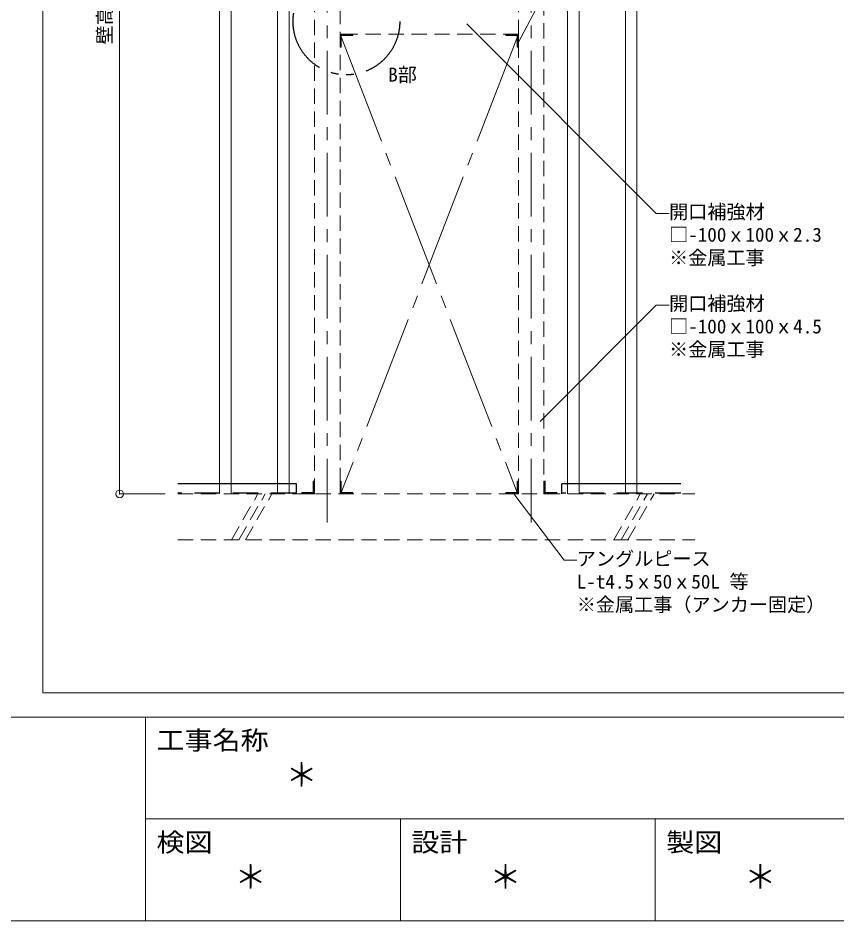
# Model space of a CAD drawing. Units: millimetres on the paper, enlarged 120 times, with parts at other scales. Extents: x -23400 to 38824, y -71984 to 16500.
# Drawn here: x 0 to 7712, y -16500 to -8000 of the extents above; entities that cross this region are included whole.
import ezdxf
from ezdxf.enums import TextEntityAlignment as Align

# ---------------------------------------------------------------- set-up
doc = ezdxf.new("R2010")
doc.units = ezdxf.units.MM
doc.header["$LTSCALE"] = 120
doc.header["$PDMODE"] = 32
doc.header["$PDSIZE"] = 72
for name, pattern in [('CHAIN1', [8, 5, -1, 1, -1]), ('CHAIN2', [12, 9, -1, 1, -1]), ('DASHED1', [1.8, 1.2, -0.6]), ('DASHED2', [3, 2, -1]), ('DOUBLE_CHAIN1', [8.8, 5, -1, 0.6, -0.6, 0.6, -1])]:
    doc.linetypes.add(name, pattern=pattern)
for name, color, linetype, lineweight in [('8-0_中心線', 4, 'CHAIN1', 9), ('8-2_SQバー', 3, 'Continuous', 18), ('8-3_ランナー', 2, 'Continuous', 25), ('8-4_補強材', 4, 'DASHED1', 9), ('8-5_寸法', 7, 'Continuous', 9), ('8-6_文字・矢印', 7, 'Continuous', 18), ('8-9_躯体他', 4, 'DASHED1', 9), ('8-B_補強金具・金具・その他', 3, 'DASHED1', 18), ('8-C_ビス・アンカーボルト・強調図形', 2, 'DOUBLE_CHAIN1', 25), ('8-E_補助線', 7, 'CHAIN2', 18), ('F-3_ランナー', 4, 'Continuous', 9)]:
    doc.layers.add(name, color=color, linetype=linetype, lineweight=lineweight)
doc.layers.add('F-6_文字・矢印', color=7, linetype='Continuous')
doc.styles.add('ＭＳ ゴシック', font='')
doc.styles.get('ＭＳ ゴシック').set_extended_font_data('MS Gothic')

msp = doc.modelspace()

# ---------------------------------------------------------------- linework, layer by layer
at = {"layer": '8-0_中心線'}
for p, q in [((2912.3, -12748.5), (2912.3, -2045.3)), ((4832.3, -12748.5), (4832.3, -2045.3))]:
    msp.add_line(p, q, dxfattribs=at)
at = {"layer": '8-2_SQバー'}
for p, q in [((5720.6, -5250.1), (5720.6, -12479.3)), ((5828.6, -5221.1), (5828.6, -12479.3)), ((5174.6, -5396.4), (5174.6, -12479.3)), ((5282.6, -5367.4), (5282.6, -12479.3)), ((2552.6, -6098.9), (2552.6, -12479.3)), ((2444.6, -6127.9), (2444.6, -12479.3)), ((1898.6, -6274.2), (1898.6, -12479.3)), ((2006.6, -6245.2), (2006.6, -12479.3))]:
    msp.add_line(p, q, dxfattribs=at)
at = {"layer": '8-3_ランナー'}
for p, q in [((2621.6, -12383.3), (1504.7, -12383.3)), ((2621.6, -12479.3), (2621.6, -12383.3)), ((5121.5, -12479.3), (5121.5, -12383.3)), ((5124.9, -12383.3), (5121.5, -12383.3)), ((6239.9, -12383.3), (5124.9, -12383.3))]:
    msp.add_line(p, q, dxfattribs=at)
at = {"layer": '8-3_ランナー', "linetype": 'DASHED2'}
for p, q in [((2621.6, -12473.8), (1504.7, -12473.8)), ((6239.9, -12473.8), (5121.5, -12473.8))]:
    msp.add_line(p, q, dxfattribs=at)
at = {"layer": '8-4_補強材'}
for p, q in [((4712.3, -12479.3), (4712.3, -5520.2)), ((4952.3, -5455.9), (4952.3, -12479.3)), ((2792.3, -12479.3), (2792.3, -6034.7)), ((3032.3, -5970.4), (3032.3, -12479.3)), ((4712.3, -8152.3), (3032.3, -8152.3))]:
    msp.add_line(p, q, dxfattribs=at)
at = {"layer": '8-5_寸法', "color": 4}
for q in [(956.7, -2217.4), (1384.7, -12479.3)]:
    msp.add_line((956.7, -12479.3), q, dxfattribs=at)
at = {"layer": '8-5_寸法'}
msp.add_point((956.7, -12479.3), dxfattribs=at)
at = {"layer": '8-6_文字・矢印'}
for p, q in [((5141.6, -7413.3), (4708.4, -8234.1)), ((6010.7, -9839), (4227.2, -8055.5)), ((6010.7, -9839), (6130.7, -9839)), ((6010.7, -10702.3), (4915.5, -11797.4)), ((6010.7, -10702.3), (6130.7, -10702.3)), ((5141.6, -13105), (4670.2, -12479.1)), ((5141.6, -13105), (5261.6, -13105))]:
    msp.add_line(p, q, dxfattribs=at)
at = {"layer": '8-9_躯体他'}
for p, q in [((1504.7, -12479.3), (6374.4, -12479.3)), ((2010.1, -12911.3), (2259.5, -12479.3)), ((2078.3, -12911.3), (2327.7, -12479.3)), ((2141, -12911.3), (2390.4, -12479.3)), ((5610.1, -12911.3), (5859.5, -12479.3)), ((5678.3, -12911.3), (5927.7, -12479.3)), ((5741, -12911.3), (5990.4, -12479.3)), ((1504.7, -12911.3), (6374.4, -12911.3))]:
    msp.add_line(p, q, dxfattribs=at)
at = {"layer": '8-B_補強金具・金具・その他'}
for p, q in [((3152.3, -8152.3), (3032.3, -8152.3)), ((3032.3, -8152.3), (3032.3, -8272.3)), ((3048.2, -8164.3), (3036.2, -8152.3)), ((3065.2, -8164.3), (3053.2, -8152.3)), ((3082.1, -8164.3), (3070.1, -8152.3)), ((3099.1, -8164.3), (3087.1, -8152.3)), ((3116.1, -8164.3), (3104.1, -8152.3)), ((3133.1, -8164.3), (3121.1, -8152.3)), ((3150, -8164.3), (3138, -8152.3)), ((3152.3, -8164.3), (3152.3, -8152.3)), ((4592.3, -8157.4), (4597.4, -8152.3)), ((4602.4, -8164.3), (4614.4, -8152.3)), ((4619.4, -8164.3), (4631.4, -8152.3)), ((4636.3, -8164.3), (4648.3, -8152.3)), ((4653.3, -8164.3), (4665.3, -8152.3)), ((4670.3, -8164.3), (4682.3, -8152.3)), ((4687.2, -8164.3), (4699.2, -8152.3)), ((4700.3, -8168.2), (4712.3, -8156.2)), ((3044.3, -8177.3), (3032.3, -8165.3)), ((3044.3, -8194.3), (3032.3, -8182.3)), ((3044.3, -8211.3), (3032.3, -8199.3)), ((3044.3, -8228.2), (3032.3, -8216.2)), ((3044.3, -8245.2), (3032.3, -8233.2)), ((3044.3, -8164.3), (3152.3, -8164.3)), ((3044.3, -8272.3), (3044.3, -8164.3)), ((4700.3, -8185.2), (4712.3, -8173.2)), ((4700.3, -8202.1), (4712.3, -8190.1)), ((4700.3, -8219.1), (4712.3, -8207.1)), ((4700.3, -8236.1), (4712.3, -8224.1)), ((4700.3, -8253), (4712.3, -8241)), ((3044.3, -8262.2), (3032.3, -8250.2)), ((3037.4, -8272.3), (3032.3, -8267.2)), ((3032.3, -8272.3), (3044.3, -8272.3)), ((4700.3, -8270), (4712.3, -8258)), ((2780.3, -12359.3), (2792.3, -12359.3)), ((2780.3, -12467.3), (2780.3, -12359.3)), ((2780.3, -12361.6), (2792.3, -12373.6)), ((2780.3, -12378.5), (2792.3, -12390.5)), ((2780.3, -12395.5), (2792.3, -12407.5)), ((2792.3, -12359.3), (2792.3, -12479.3)), ((3032.3, -12359.3), (3032.3, -12479.3)), ((3044.3, -12359.3), (3032.3, -12359.3)), ((3044.3, -12361.6), (3032.3, -12373.6)), ((3044.3, -12378.5), (3032.3, -12390.5)), ((3044.3, -12395.5), (3032.3, -12407.5)), ((3044.3, -12467.3), (3044.3, -12359.3)), ((4700.3, -12359.3), (4712.3, -12359.3)), ((4700.3, -12467.3), (4700.3, -12359.3)), ((4700.3, -12361.6), (4712.3, -12373.6)), ((4700.3, -12378.5), (4712.3, -12390.5)), ((4700.3, -12395.5), (4712.3, -12407.5)), ((4712.3, -12359.3), (4712.3, -12479.3)), ((4952.3, -12359.3), (4952.3, -12479.3)), ((4964.3, -12359.3), (4952.3, -12359.3)), ((4964.3, -12361.6), (4952.3, -12373.6)), ((4964.3, -12378.5), (4952.3, -12390.5)), ((4964.3, -12395.5), (4952.3, -12407.5)), ((4964.3, -12467.3), (4964.3, -12359.3)), ((2672.3, -12467.3), (2780.3, -12467.3)), ((2672.3, -12479.3), (2672.3, -12467.3)), ((2672.3, -12474.2), (2677.4, -12479.3)), ((2792.3, -12479.3), (2672.3, -12479.3)), ((2682.4, -12467.3), (2694.4, -12479.3)), ((2699.4, -12467.3), (2711.4, -12479.3)), ((2716.3, -12467.3), (2728.3, -12479.3)), ((2733.3, -12467.3), (2745.3, -12479.3)), ((2750.3, -12467.3), (2762.3, -12479.3)), ((2767.2, -12467.3), (2779.2, -12479.3)), ((2780.3, -12412.5), (2792.3, -12424.5)), ((2780.3, -12429.5), (2792.3, -12441.5)), ((2780.3, -12446.4), (2792.3, -12458.4)), ((2780.3, -12463.4), (2792.3, -12475.4)), ((3044.3, -12412.5), (3032.3, -12424.5)), ((3044.3, -12429.5), (3032.3, -12441.5)), ((3044.3, -12446.4), (3032.3, -12458.4)), ((3044.3, -12463.4), (3032.3, -12475.4)), ((3032.3, -12479.3), (3152.3, -12479.3)), ((3152.3, -12467.3), (3044.3, -12467.3)), ((3057.3, -12467.3), (3045.3, -12479.3)), ((3074.3, -12467.3), (3062.3, -12479.3)), ((3091.3, -12467.3), (3079.3, -12479.3)), ((3108.3, -12467.3), (3096.3, -12479.3)), ((3125.2, -12467.3), (3113.2, -12479.3)), ((3142.2, -12467.3), (3130.2, -12479.3)), ((3152.3, -12474.2), (3147.2, -12479.3)), ((3152.3, -12479.3), (3152.3, -12467.3)), ((4592.3, -12467.3), (4700.3, -12467.3)), ((4592.3, -12479.3), (4592.3, -12467.3)), ((4592.3, -12474.2), (4597.4, -12479.3)), ((4712.3, -12479.3), (4592.3, -12479.3)), ((4602.4, -12467.3), (4614.4, -12479.3)), ((4619.4, -12467.3), (4631.4, -12479.3)), ((4636.3, -12467.3), (4648.3, -12479.3)), ((4653.3, -12467.3), (4665.3, -12479.3)), ((4670.3, -12467.3), (4682.3, -12479.3)), ((4687.2, -12467.3), (4699.2, -12479.3)), ((4700.3, -12412.5), (4712.3, -12424.5)), ((4700.3, -12429.5), (4712.3, -12441.5)), ((4700.3, -12446.4), (4712.3, -12458.4)), ((4700.3, -12463.4), (4712.3, -12475.4)), ((4964.3, -12412.5), (4952.3, -12424.5)), ((4964.3, -12429.5), (4952.3, -12441.5)), ((4964.3, -12446.4), (4952.3, -12458.4)), ((4964.3, -12463.4), (4952.3, -12475.4)), ((4952.3, -12479.3), (5072.3, -12479.3)), ((5072.3, -12467.3), (4964.3, -12467.3)), ((4977.3, -12467.3), (4965.3, -12479.3)), ((4994.3, -12467.3), (4982.3, -12479.3)), ((5011.3, -12467.3), (4999.3, -12479.3)), ((5028.3, -12467.3), (5016.3, -12479.3)), ((5045.2, -12467.3), (5033.2, -12479.3)), ((5062.2, -12467.3), (5050.2, -12479.3)), ((5072.3, -12474.2), (5067.2, -12479.3)), ((5072.3, -12479.3), (5072.3, -12467.3))]:
    msp.add_line(p, q, dxfattribs=at)
for points in [[(3032.3, -8152.3), (3032.3, -8272.3), (3044.3, -8272.3), (3044.3, -8164.3), (3152.3, -8164.3), (3152.3, -8152.3)], [(4712.3, -8152.3), (4712.3, -8272.3), (4700.3, -8272.3), (4700.3, -8164.3), (4592.3, -8164.3), (4592.3, -8152.3)], [(4712.3, -8152.3), (4592.3, -8152.3), (4592.3, -8164.3), (4700.3, -8164.3), (4700.3, -8272.3), (4712.3, -8272.3)], [(2792.3, -12479.3), (2672.3, -12479.3), (2672.3, -12467.3), (2780.3, -12467.3), (2780.3, -12359.3), (2792.3, -12359.3)], [(2792.3, -12479.3), (2672.3, -12479.3), (2672.3, -12467.3), (2780.3, -12467.3), (2780.3, -12359.3), (2792.3, -12359.3)], [(3032.3, -12479.3), (3152.3, -12479.3), (3152.3, -12467.3), (3044.3, -12467.3), (3044.3, -12359.3), (3032.3, -12359.3)], [(3032.3, -12479.3), (3152.3, -12479.3), (3152.3, -12467.3), (3044.3, -12467.3), (3044.3, -12359.3), (3032.3, -12359.3)], [(4712.3, -12479.3), (4592.3, -12479.3), (4592.3, -12467.3), (4700.3, -12467.3), (4700.3, -12359.3), (4712.3, -12359.3)], [(4712.3, -12479.3), (4592.3, -12479.3), (4592.3, -12467.3), (4700.3, -12467.3), (4700.3, -12359.3), (4712.3, -12359.3)], [(4952.3, -12479.3), (5072.3, -12479.3), (5072.3, -12467.3), (4964.3, -12467.3), (4964.3, -12359.3), (4952.3, -12359.3)], [(4952.3, -12479.3), (5072.3, -12479.3), (5072.3, -12467.3), (4964.3, -12467.3), (4964.3, -12359.3), (4952.3, -12359.3)]]:
    msp.add_lwpolyline(points, close=True, dxfattribs=at)
at = {"layer": '8-C_ビス・アンカーボルト・強調図形'}
msp.add_circle((3092.3, -8032.3), 502.3, dxfattribs=at)
at = {"layer": '8-E_補助線'}
for p, q in [((3032.3, -8152.3), (4700.3, -12467.3)), ((4712.3, -8152.3), (3044.3, -12467.3))]:
    msp.add_line(p, q, dxfattribs=at)
at = {"layer": 'F-3_ランナー', "color": 3, "lineweight": 18}
for p, q in [((234.5, 300.8), (234.5, -14351.3)), ((234.5, -14351.3), (15204.5, -14351.3)), ((-23400, -14580), (23400, -14580)), ((1200, -14580), (1200, -16500)), ((-23400, -16500), (23400, -16500))]:
    msp.add_line(p, q, dxfattribs=at)
at = {"layer": 'F-3_ランナー', "color": 7, "lineweight": 18}
for p, q in [((1200, -15540), (23400, -15540)), ((3600, -15540), (3600, -16500)), ((6000, -15540), (6000, -16500))]:
    msp.add_line(p, q, dxfattribs=at)

# ---------------------------------------------------------------- texts
at = {"layer": '8-5_寸法', "style": 'ＭＳ ゴシック'}
msp.add_text('壁高さ\u3000H=7800mm以下', height=132, rotation=90, dxfattribs=at).set_placement((920.7, -8248.3), align=Align.BOTTOM_LEFT)
at = {"layer": '8-6_文字・矢印', "style": 'ＭＳ ゴシック'}
for s, p in [('B部', (3485.8, -8638.1)), ('開口補強材', (6130.7, -9929)), ('□-100ｘ100ｘ2.3', (6130.7, -10145)), ('※金属工事', (6130.7, -10361)), ('開口補強材', (6130.7, -10792.3)), ('□-100ｘ100ｘ4.5', (6130.7, -11008.3)), ('※金属工事', (6130.7, -11224.3)), ('アングルピース', (5261.6, -13195)), ('L-t4.5ｘ50ｘ50L 等', (5261.6, -13411)), ('※金属工事（アンカー固定）', (5261.6, -13627))]:
    msp.add_text(s, height=132, dxfattribs=at).set_placement(p, align=Align.BOTTOM_LEFT)
at = {"layer": 'F-6_文字・矢印', "style": 'ＭＳ ゴシック', "width": 1.1}
for s, p in [('工事名称', (1303.5, -14940)), ('検図', (1303.5, -15900)), ('設計', (3703.5, -15900)), ('製図', (6103.5, -15900))]:
    msp.add_text(s, height=176, dxfattribs=at).set_placement(p, align=Align.BOTTOM_LEFT)
at = {"layer": 'F-6_文字・矢印', "style": 'ＭＳ ゴシック'}
for p in [(2520, -15300), (2040, -16260), (4440, -16260), (6840, -16260)]:
    msp.add_text('＊', height=219.9, dxfattribs=at).set_placement(p, align=Align.BOTTOM_LEFT)

doc.saveas('drawing.dxf')
